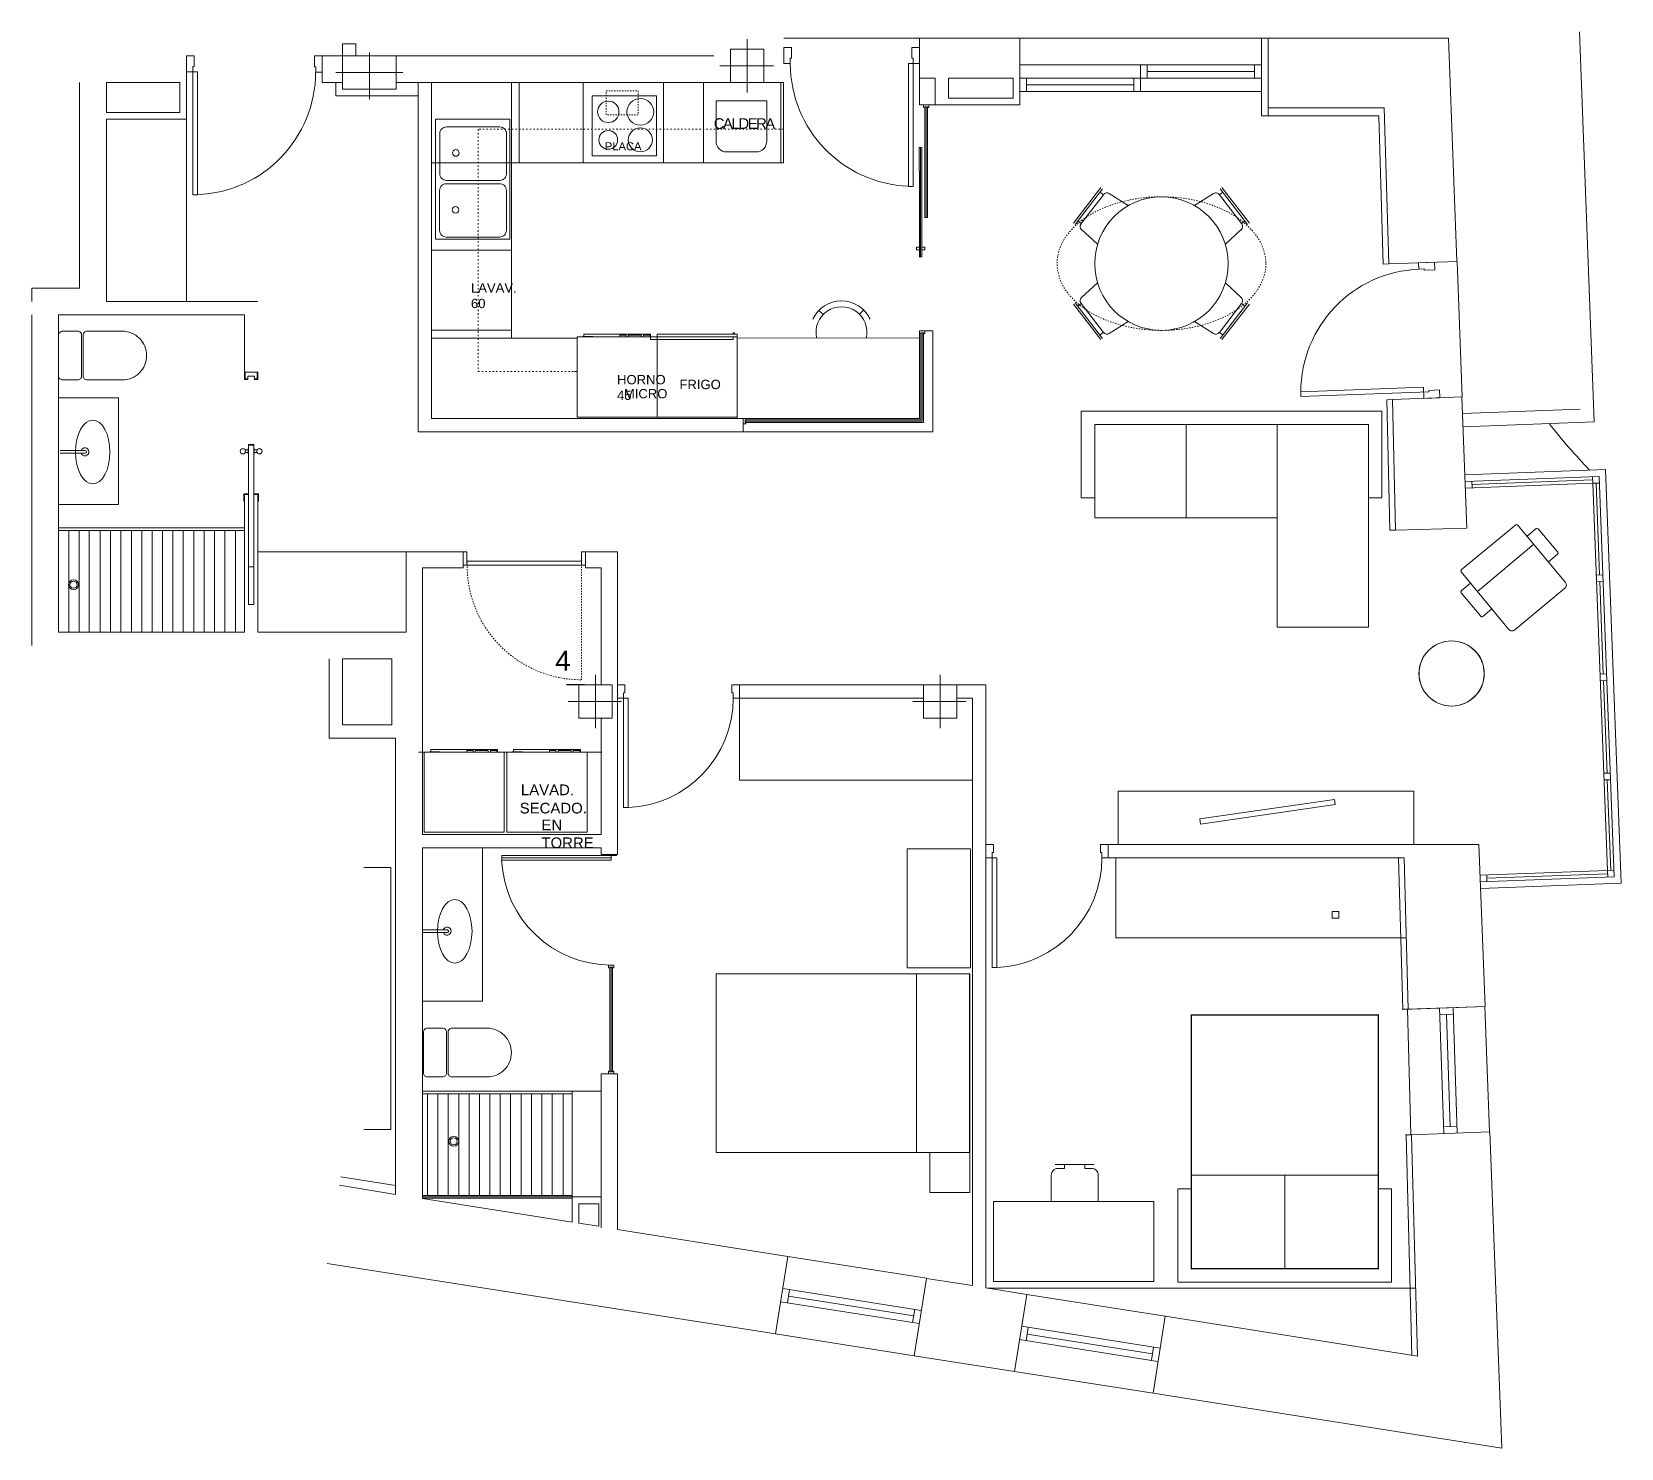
# Model space of a CAD drawing. Header units: millimetres. Extents: x 479 to 598, y 303 to 409.
import ezdxf

# ---------------------------------------------------------------- set-up
doc = ezdxf.new("R2010")
doc.units = ezdxf.units.MM
doc.linetypes.add('ACAD_ISO03W100', pattern=[30, 12, -18])
for name, color, linetype, lineweight in [('1. MURO', 1, 'Continuous', 0), ('1. MURO MODIF', 1, 'Continuous', 0), ('12. MOB', 5, 'Continuous', 9), ('12. MOB ASEOS+COCINAS', 5, 'Continuous', 9), ('3. CARP', 4, 'Continuous', 9), ('4.1 ESTR REFORMADO', 1, 'Continuous', 18), ('6. PROYECCIÓN', 251, 'Continuous', 9), ('cristaleria', 220, 'Continuous', 15)]:
    doc.layers.add(name, color=color, linetype=linetype, lineweight=lineweight)
doc.layers.add('16. SUP. ÚTIL', color=11, linetype='Continuous', lineweight=0, plot=False)
for name, color, linetype in [('_mobiliario', 5, 'Continuous'), ('METALISTERIA', 2, 'Continuous'), ('SIMBOLOGIA', 94, 'Continuous'), ('TEXTO', 140, 'Continuous')]:
    doc.layers.add(name, color=color, linetype=linetype)
doc.styles.get("Standard").update_dxf_attribs({"font": 'arial.ttf'})
doc.styles.add('texto 2', font='arial.ttf', dxfattribs={"height": 0.06})

# ---------------------------------------------------------------- blocks, each defined once
blk = doc.blocks.new('A$C0D012787')
blk.add_lwpolyline([(0.047, 0.08), (0.047, 0.9), (0.082, 0.9), (0.082, 0.08)], close=True)
for points in [[(0.047, 0.08), (0, 0.08), (0, -0.02), (0.057, -0.02), (0.057, 0.04), (0.047, 0.04), (0.047, 0.08)], [(0.868, 0.08), (0.915, 0.08), (0.915, -0.02), (0.858, -0.02), (0.858, 0.04), (0.868, 0.04), (0.868, 0.08)]]:
    blk.add_lwpolyline(points)
blk.add_arc((0.047, 0.08), 0.821, 0.0273, 87.4878)
blk = doc.blocks.new('p')
at = {"layer": '1. MURO MODIF'}
blk.add_lwpolyline([(-0.125, -0.125), (-0.125, 0.125), (0.125, 0.125), (0.125, -0.125)], close=True, dxfattribs=at)
at = {"layer": '4.1 ESTR REFORMADO', "color": 8}
for points in [[(0, -0.2), (0, 0.2)], [(-0.195, 0), (0.205, 0)]]:
    blk.add_lwpolyline(points, dxfattribs=at)
blk = doc.blocks.new('A$C6F746D9D')
at = {"linetype": 'ByBlock'}
for p, q in [((0.005, 1.049), (0.125, 1.049)), ((0.005, 1.049), (0.005, 0.991)), ((0.085, 0.991), (0.005, 0.991)), ((1.045, 1.001), (0.085, 1.001)), ((0.085, 1.001), (0.085, 0.991)), ((0.125, 1.049), (0.125, 0.966)), ((0.125, 0.966), (1.045, 0.966)), ((1.045, 0.966), (1.045, 1.001))]:
    blk.add_line(p, q, dxfattribs=at)
blk.add_lwpolyline([(0.086, 0.091), (0.086, 0.081), (0.126, 0.081), (0.126, 0.034), (0.006, 0.034), (0.006, 0.091)], close=True, dxfattribs=at)
blk.add_arc((0.124, 1.003), 0.921, 270.1171, 357.7518)
blk = doc.blocks.new('pilar pantalla')
at = {"layer": '4.1 ESTR REFORMADO'}
blk.add_lwpolyline([(-0.2, 0.1), (0.2, 0.1), (0.2, -0.15), (-0.2, -0.15)], close=True, dxfattribs=at)
at = {"layer": '6. PROYECCIÓN'}
for points in [[(0, 0.125), (0, -0.075), (0, -0.225)], [(-0.25, -0.025), (0.15, -0.025), (0.25, -0.025)]]:
    blk.add_lwpolyline(points, dxfattribs=at)
blk = doc.blocks.new('lavad. i')
for p, q in [((-0.3, -0.65), (-0.3, -0.05)), ((-0.3, -0.05), (0.3, -0.05)), ((0.3, -0.05), (0.3, -0.65)), ((0.3, -0.65), (-0.3, -0.65)), ((-0.26, -0.652, 0), (-0.26, -0.65)), ((-0.26, -0.652, 0), (-0.182, -0.652, 0)), ((-0.25, -0.67, -0.318), (-0.25, -0.652, 0)), ((-0.25, -0.67), (0.25, -0.67)), ((-0.182, -0.652, 0), (-0.182, -0.65)), ((0.02, -0.662), (0.02, -0.65)), ((0.02, -0.662), (0.067, -0.662)), ((0.067, -0.662), (0.067, -0.65)), ((0.083, -0.662), (0.083, -0.65)), ((0.083, -0.662), (0.181, -0.662)), ((0.181, -0.662), (0.181, -0.65)), ((0.197, -0.662), (0.197, -0.65)), ((0.197, -0.662), (0.245, -0.662)), ((0.245, -0.662), (0.245, -0.65)), ((0.25, -0.67), (0.25, -0.65))]:
    blk.add_line(p, q)
blk = doc.blocks.new('frig. i')
for p, q in [((-0.345, -0.05), (0.255, -0.05)), ((-0.345, -0.67), (-0.345, -0.05)), ((0.255, -0.05), (0.255, -0.67)), ((-0.345, -0.65), (0.255, -0.65)), ((-0.345, -0.67), (0.255, -0.67)), ((-0.325, -0.67), (-0.325, -0.68)), ((-0.325, -0.68), (-0.315, -0.68)), ((-0.315, -0.68), (-0.315, -0.67))]:
    blk.add_line(p, q)
blk = doc.blocks.new('WC')
for points in [[(-0.214, -0.183), (-0.477, -0.183, -0.414214), (-0.659, 0), (-0.659, 0, -0.414214), (-0.477, 0.182), (-0.214, 0.182, -0.414214), (-0.184, 0.152), (-0.184, -0.153, -0.414214)], [(-0.143, -0.183), (-0.03, -0.183, 0.414214), (0, -0.153), (0, 0.152, 0.414214), (-0.03, 0.182), (-0.143, 0.182, 0.414214), (-0.173, 0.152), (-0.173, -0.153, 0.414214)]]:
    blk.add_lwpolyline(points, format="xyb", close=True)
blk = doc.blocks.new('inodoro')
at = {"rotation": 179.9999999999821}
blk.add_blockref('WC', (0, 0.1525), dxfattribs=at)

msp = doc.modelspace()

# ---------------------------------------------------------------- linework, layer by layer
at = {"layer": '1. MURO'}
for p, q in [((552.78, 408.58), (545.02, 408.58)), ((545.26, 408.58), (545.26, 403.58)), ((552.78, 408.58), (552.78, 405.58)), ((571.37, 408.58), (571.37, 403.37)), ((490.38, 402.52), (490.38, 407.25)), ((500.53, 407.25), (500.53, 406.57)), ((529.87, 407.25), (500.53, 407.25)), ((500.53, 407.25), (500.53, 405.25)), ((502.07, 407.25), (502.07, 408.15)), ((502.07, 408.15), (503.07, 408.15)), ((503.07, 408.15), (503.07, 407.25)), ((482.38, 389.85), (482.38, 405.25)), ((502.07, 405.25), (500.53, 405.25)), ((535.09, 405.25), (506.07, 405.25)), ((507.72, 405.25), (507.72, 379.11)), ((508.72, 405.25), (508.72, 380.11)), ((546.43, 405.58), (545.26, 405.58)), ((546.43, 405.58), (546.43, 403.58)), ((547.43, 403.58), (545.26, 403.58)), ((546.43, 403.58), (545.26, 403.58)), ((545.96, 403.58), (545.56, 403.58)), ((545.96, 403.58), (546.43, 403.58)), ((484.38, 388.85), (484.38, 402.52)), ((490.38, 402.52), (484.38, 402.52)), ((571.37, 403.37), (571.37, 402.76)), ((580.4, 391.67), (579.99, 391.66)), ((585.51, 391.86), (580.4, 391.67)), ((478.8, 389.85), (482.38, 389.85)), ((484.38, 388.85), (495.72, 388.85)), ((480.8, 387.85), (494.72, 387.85)), ((494.72, 387.85), (494.72, 383.56)), ((495.72, 383.56), (494.72, 383.56)), ((580.67, 381.52), (580.26, 381.51)), ((585.89, 381.72), (580.67, 381.52)), ((532.06, 380.11), (508.72, 380.11)), ((532.06, 380.11), (532.06, 379.11)), ((532.06, 379.71), (532.06, 379.11)), ((594.74, 380.81), (585.93, 380.47)), ((595.78, 379.84), (585.97, 379.47)), ((532.06, 379.11), (507.72, 379.11)), ((494.72, 364.11), (494.72, 374.41)), ((495.02, 374.41), (494.72, 374.41)), ((495.72, 374.41), (495.42, 374.41)), ((495.72, 374.41), (495.72, 364.11)), ((580.9, 371.75), (580.49, 371.74)), ((586.22, 371.89), (580.9, 371.75)), ((506.84, 370.11), (506.84, 364.11)), ((511.09, 368.91), (511.09, 370.11)), ((520.25, 368.91), (520.25, 370.11)), ((522.64, 370.11), (522.64, 347.46)), ((508.04, 368.91), (508.04, 348.96)), ((521.44, 368.91), (521.44, 360.17)), ((480.8, 364.11), (494.72, 364.11)), ((495.72, 364.11), (506.84, 364.11)), ((531.79, 360.17), (550.24, 360.17)), ((531.79, 360.17), (531.79, 359.17)), ((550.24, 360.17), (550.24, 315.02)), ((531.79, 359.17), (545.56, 359.17)), ((548.06, 359.17), (549.24, 359.17)), ((549.24, 359.17), (549.24, 315.18)), ((521.44, 357.67), (521.44, 348.96)), ((506.04, 356.17), (506.04, 322.01)), ((508.04, 348.96), (521.44, 348.96)), ((508.04, 347.96), (508.04, 321.71)), ((508.04, 347.96), (521.44, 347.96)), ((521.44, 347.46), (521.44, 347.96)), ((559.39, 348.21), (587.15, 348.21)), ((559.39, 348.21), (559.39, 347.21)), ((521.44, 347.46), (522.64, 347.46)), ((559.39, 347.21), (581.55, 347.21)), ((581.44, 335.85), (587.61, 336.09)), ((587.61, 336.09), (581.81, 335.89)), ((521.44, 331.03), (521.44, 321.84)), ((521.44, 331.03), (521.44, 319.51)), ((521.44, 331.03), (522.64, 331.03)), ((522.64, 331.03), (522.64, 319.39)), ((587.96, 326.69), (582.06, 326.47)), ((519.25, 321.84), (519.25, 319.93)), ((519.25, 321.84), (521.44, 321.84)), ((535.41, 317.37), (534.49, 311.57)), ((544.87, 309.93), (545.78, 315.72)), ((553.29, 314.53), (552.37, 308.75)), ((563.66, 312.89), (562.75, 307.12))]:
    msp.add_line(p, q, dxfattribs=at)
for points in [[(571.37, 408.58), (570.87, 408.58), (570.87, 402.76), (571.37, 402.76)], [(585.5, 391.86), (584.86, 408.58), (571.37, 408.58)], [(595.78, 379.84), (594.67, 409.05)], [(507.72, 404.32), (507.72, 404.25), (501.57, 404.25), (501.57, 405.25)], [(552.78, 405.58), (552.78, 403.58), (547.43, 403.58)], [(571.37, 403.37), (580.06, 403.37), (580.4, 391.67)], [(579.99, 391.66), (579.66, 402.76), (571.37, 402.76)], [(478.8, 389.85), (478.8, 388.85)], [(478.8, 387.85), (478.8, 363.11)], [(480.8, 387.85), (480.8, 364.11)], [(580.49, 371.74), (580.26, 381.51)], [(580.67, 381.52), (580.9, 371.75)], [(586.25, 371.89), (585.88, 381.72)], [(495.42, 374.41), (495.42, 366.17), (495.02, 366.17), (495.02, 374.41)], [(506.84, 370.11), (511.09, 370.11)], [(520.25, 370.11), (522.64, 370.11)], [(508.04, 368.91), (511.09, 368.91)], [(520.25, 368.91), (521.44, 368.91)], [(506.04, 356.17), (501.05, 356.17), (501.05, 362.11)], [(587.61, 336.09), (587.15, 348.21)], [(581.44, 335.85), (581.14, 347.21)], [(581.55, 347.21), (581.85, 335.87)], [(581.4, 335.87), (581.81, 335.89)], [(562.75, 307.12), (588.86, 303.01), (587.96, 326.69)], [(582.1, 326.47), (582.54, 309.89), (563.66, 312.89)], [(581.65, 326.46), (582.06, 326.47)], [(582.13, 309.96), (581.69, 326.46)], [(506.04, 322.01), (501.83, 322.7)], [(501.93, 323.32), (506.04, 322.67)], [(519.25, 319.93), (508.04, 321.71)], [(535.41, 317.37), (522.64, 319.39)], [(500.91, 316.85), (534.49, 311.57)], [(549.24, 315.18), (545.78, 315.72)], [(553.29, 314.53), (550.24, 315.02)], [(544.87, 309.93), (552.37, 308.75)]]:
    msp.add_lwpolyline(points, dxfattribs=at)
for points in [[(484.38, 405.25), (484.38, 403.02), (489.89, 403.02), (489.89, 405.25)], [(547.43, 405.58), (552.28, 405.58), (552.28, 404.08), (547.43, 404.08)], [(502.05, 362.11), (505.75, 362.11), (505.75, 357.17), (502.05, 357.17)], [(576.17, 343.2), (576.67, 343.2), (576.67, 342.7), (576.17, 342.7)], [(521.25, 321.31), (521.25, 319.63), (519.75, 319.86), (519.75, 321.31)]]:
    msp.add_lwpolyline(points, close=True, dxfattribs=at)
at = {"layer": '12. MOB'}
for p, q in [((482.38, 403.96), (482.38, 403.96)), ((490.38, 388.85), (490.38, 402.52)), ((528.87, 399.25), (534.09, 399.25)), ((556.8, 394.73), (558.84, 397.39)), ((556.92, 394.63), (558.97, 397.3)), ((557.37, 394.69), (559.03, 396.85)), ((559.03, 396.85), (558.77, 397.04)), ((559.04, 396.87), (559.03, 396.85)), ((560.89, 396.04), (559.47, 396.94)), ((565.86, 396.04), (567.28, 396.94)), ((567.71, 396.87), (567.73, 396.85)), ((567.73, 396.85), (567.98, 397.04)), ((569.38, 394.69), (567.73, 396.85)), ((569.83, 394.63), (567.78, 397.3)), ((569.96, 394.73), (567.91, 397.39)), ((557.37, 394.69), (557.12, 394.88)), ((557.36, 394.67), (557.37, 394.69)), ((558.59, 393.14), (557.39, 394.24)), ((568.17, 393.14), (569.36, 394.24)), ((569.38, 394.69), (569.63, 394.88)), ((569.4, 394.67), (569.38, 394.69)), ((558.59, 390.26), (557.39, 389.16)), ((568.17, 390.26), (569.36, 389.16)), ((538.07, 387.89), (537.73, 388.18)), ((540.76, 387.91), (541.08, 388.22)), ((556.8, 388.67), (558.84, 386.01)), ((556.92, 388.77), (558.97, 386.1)), ((557.37, 388.71), (557.12, 388.52)), ((557.36, 388.73), (557.37, 388.71)), ((557.37, 388.71), (559.03, 386.55)), ((569.38, 388.71), (567.73, 386.55)), ((569.83, 388.77), (567.78, 386.1)), ((569.96, 388.67), (567.91, 386.01)), ((569.4, 388.73), (569.38, 388.71)), ((569.38, 388.71), (569.63, 388.52)), ((560.89, 387.36), (559.47, 386.46)), ((565.86, 387.36), (567.28, 386.46)), ((559.03, 386.55), (558.77, 386.36)), ((559.04, 386.53), (559.03, 386.55)), ((567.71, 386.53), (567.73, 386.55)), ((567.73, 386.55), (567.98, 386.36)), ((557.38, 374.16), (557.38, 380.66)), ((557.38, 374.16), (557.38, 379.66)), ((558.38, 372.66), (558.38, 379.66)), ((558.38, 372.66), (558.38, 379.66)), ((558.38, 372.66), (558.38, 379.66)), ((565.22, 379.66), (565.22, 372.66)), ((572.05, 379.66), (572.05, 372.66)), ((578.89, 379.66), (578.89, 372.66)), ((558.38, 374.16), (557.38, 374.16)), ((579.89, 374.16), (578.89, 374.16)), ((572.05, 372.66), (558.38, 372.66)), ((558.38, 372.66), (566.89, 372.66)), ((578.89, 372.66), (578.89, 364.49)), ((585.83, 368.76), (589.91, 372.15)), ((590.05, 372.14), (593.63, 367.83)), ((590.75, 371.29), (591.44, 371.87)), ((591.58, 371.85), (593.06, 370.09)), ((587.04, 367.16), (591.26, 370.68)), ((506.84, 370.11), (495.72, 370.11)), ((593.04, 369.94), (592.35, 369.37)), ((589.4, 364.31), (585.82, 368.62)), ((586.52, 367.77), (585.83, 367.2)), ((585.82, 367.06), (587.29, 365.29)), ((593.59, 367.41), (589.83, 364.27)), ((587.43, 365.27), (588.12, 365.85)), ((578.89, 364.49), (572.05, 364.49)), ((531.79, 359.17), (531.79, 353.03)), ((531.79, 353.03), (549.24, 353.03)), ((505.67, 346.48), (503.67, 346.48)), ((505.67, 346.48), (503.67, 346.48)), ((505.67, 326.88), (505.67, 346.48)), ((559.96, 347.21), (559.96, 341.21)), ((559.96, 341.21), (581.71, 341.21)), ((530.04, 325.15), (530.04, 338.53)), ((530.04, 338.53), (549.04, 338.53)), ((545.04, 338.54), (545.04, 325.15)), ((505.67, 326.88), (503.67, 326.88)), ((505.67, 326.88), (503.67, 326.88)), ((549.04, 325.15), (530.04, 325.15)), ((556.13, 324.26), (555.43, 324.26)), ((556.13, 323.96), (556.13, 324.26)), ((556.13, 324.26), (557.65, 324.26)), ((557.65, 323.96), (557.65, 324.26)), ((557.65, 324.26), (558.35, 324.26)), ((565.61, 316.44), (565.61, 323.44)), ((572.61, 316.44), (572.61, 323.44)), ((579.61, 316.44), (579.61, 323.44)), ((508.04, 321.84), (519.25, 321.84)), ((565.61, 322.44), (564.61, 322.44)), ((564.61, 315.44), (564.61, 322.44)), ((580.61, 322.44), (579.61, 322.44)), ((580.61, 322.44), (580.61, 315.44)), ((550.35, 315), (582.41, 315))]:
    msp.add_line(p, q, dxfattribs=at)
at = {"layer": '12. MOB', "flags": 128}
for points in [[(579.89, 374.16), (579.89, 380.66), (557.38, 380.66)], [(578.89, 379.66), (558.38, 379.66)]]:
    msp.add_lwpolyline(points, dxfattribs=at)
at = {"layer": '12. MOB'}
for points in [[(572.05, 372.66), (572.05, 364.49)], [(560.15, 348.21), (560.15, 352.21), (582.27, 352.21)], [(582.27, 348.21), (582.27, 352.21)], [(565.61, 323.44), (579.61, 323.44), (579.61, 323.44)], [(580.61, 315.44), (565.61, 315.44), (564.61, 315.44)]]:
    msp.add_lwpolyline(points, dxfattribs=at)
for points in [[(576.34, 351.57), (566.25, 350.12), (566.3, 349.74), (576.39, 351.19)], [(549.09, 347.88), (544.34, 347.88), (544.34, 338.98), (549.09, 338.98)], [(549.04, 322.15), (546.04, 322.15), (546.04, 325.15), (549.04, 325.15)], [(562.8, 321.48), (562.8, 315.48), (550.8, 315.48), (550.8, 321.48)]]:
    msp.add_lwpolyline(points, close=True, dxfattribs=at)
for points in [[(555.13, 321.48), (555.13, 323.46, -0.414214), (555.63, 323.96), (556.13, 323.96)], [(557.65, 323.96), (558.15, 323.96, -0.414214), (558.65, 323.46), (558.65, 321.48)]]:
    msp.add_lwpolyline(points, format="xyb", dxfattribs=at)
for centre, radius in [((563.38, 391.7), 5), ((585.1, 361.01), 2.44), ((585.11, 361.01), 2.44)]:
    msp.add_circle(centre, radius, dxfattribs=at)
for centre, radius, start, end in [((559.3, 396.67), 0.32, 57.5931, 142.5135), ((567.45, 396.67), 0.32, 37.4865, 122.4069), ((557.61, 394.47), 0.32, 142.5135, 227.4339), ((569.14, 394.47), 0.32, 312.5661, 37.4865), ((557.61, 388.93), 0.32, 132.5661, 217.4865), ((569.14, 388.93), 0.32, 322.5135, 47.4339), ((539.42, 386.55), 2.36, 24.6124, 155.3876), ((539.42, 386.55), 1.91, 347.7002, 192.2998), ((559.3, 386.73), 0.32, 217.4865, 302.4069), ((567.45, 386.73), 0.32, 237.5931, 322.5135), ((589.97, 372.07), 0.1, 39.7714, 129.7714), ((591.51, 371.79), 0.1, 39.7714, 129.7714), ((592.98, 370.02), 0.1, 309.7714, 39.7714), ((585.9, 368.68), 0.1, 129.7714, 219.7714), ((593.4, 367.64), 0.3, 309.7714, 39.7714), ((585.9, 367.12), 0.1, 129.7714, 219.7714), ((587.37, 365.35), 0.1, 219.7714, 309.7714), ((589.63, 364.5), 0.3, 219.7714, 309.7714)]:
    msp.add_arc(centre, radius, start, end, dxfattribs=at)
at = {"layer": '12. MOB', "linetype": 'ACAD_ISO03W100', "ltscale": 0.002}
msp.add_ellipse((563.38, 391.7), major_axis=(7.82, 0), ratio=0.639731, dxfattribs=at)
at = {"layer": '12. MOB ASEOS+COCINAS'}
for p, q in [((514.72, 405.25), (514.72, 399.25)), ((515.29, 405.25), (515.29, 399.25)), ((520.09, 405.25), (520.09, 399.25)), ((526.09, 405.25), (526.09, 399.25)), ((529.09, 405.25), (529.09, 399.25)), ((534.89, 405.25), (534.89, 399.25)), ((535.09, 405.25), (535.09, 399.25)), ((514.72, 395.65), (514.72, 402.97)), ((508.72, 399.25), (519.72, 399.25)), ((515.96, 399.25), (514.72, 399.25)), ((514.72, 399.25), (519.22, 399.25)), ((514.72, 399.25), (519.22, 399.25)), ((514.72, 399.25), (519.22, 399.25)), ((519.22, 399.25), (535.09, 399.25)), ((531.79, 399.25), (519.79, 399.25)), ((519.92, 399.25), (534.89, 399.25)), ((533.89, 399.25), (524.89, 399.25)), ((534.09, 399.25), (528.09, 399.25)), ((534.99, 399.25), (531.79, 399.25)), ((535.09, 399.25), (534.89, 399.25)), ((514.72, 397.97), (514.72, 393.37)), ((514.72, 393.37), (514.72, 392.14)), ((508.72, 392.71), (514.72, 392.71)), ((514.72, 392.14), (514.72, 386.84)), ((514.72, 387.04), (514.72, 391.54)), ((514.72, 387.04), (514.72, 386.11)), ((508.72, 386.71), (514.72, 386.71)), ((508.72, 386.11), (519.42, 386.11)), ((514.72, 386.11), (514.92, 386.11)), ((519.42, 386.11), (519.62, 386.11)), ((525.12, 386.21), (531.32, 386.21)), ((525.12, 386.01), (525.12, 386.21)), ((531.32, 386.01), (525.12, 386.01)), ((531.32, 386.21), (531.32, 386.01)), ((531.62, 386.11), (545.26, 386.15)), ((531.62, 380.11), (531.62, 386.11)), ((519.42, 383.61), (519.62, 383.61)), ((485.3, 381.66), (480.8, 381.66)), ((485.3, 373.66), (485.3, 381.66)), ((482.8, 377.7), (480.93, 377.7)), ((482.8, 377.5), (480.93, 377.5)), ((485.3, 373.66), (480.8, 373.66)), ((480.8, 371.91), (491.12, 371.91)), ((490.92, 371.71), (480.8, 371.71)), ((481.58, 364.11), (481.58, 371.71)), ((482.35, 364.11), (482.35, 371.71)), ((483.1, 364.11), (483.1, 371.71)), ((483.91, 364.11), (483.91, 371.71)), ((484.69, 364.11), (484.69, 371.71)), ((485.47, 364.11), (485.47, 371.71)), ((486.25, 364.11), (486.25, 371.71)), ((487.03, 364.11), (487.03, 371.71)), ((487.81, 364.11), (487.81, 371.71)), ((488.58, 371.71), (488.58, 364.11)), ((489.36, 364.11), (489.36, 371.71)), ((490.14, 364.11), (490.14, 371.71)), ((490.14, 364.11), (490.14, 371.71)), ((490.92, 364.11), (490.92, 371.71)), ((490.92, 371.71), (494.72, 371.71)), ((490.92, 364.11), (490.92, 371.71)), ((491.12, 371.91), (494.72, 371.91)), ((491.7, 371.71), (491.7, 364.11)), ((492.48, 364.11), (492.48, 371.71)), ((493.26, 364.11), (493.26, 371.71)), ((494.04, 364.11), (494.04, 371.71)), ((513.97, 355.13), (519.97, 355.13)), ((519.97, 355.13), (521.47, 355.13)), ((512.54, 336.49), (512.54, 347.96)), ((509.91, 341.81), (508.04, 341.81)), ((509.91, 341.61), (508.04, 341.61)), ((512.54, 336.49), (508.04, 336.49)), ((521.44, 329.74), (508.04, 329.74)), ((519.26, 321.82), (519.26, 329.74)), ((519.26, 329.74), (521.44, 329.74)), ((510.46, 329.54), (508.04, 329.54)), ((519.26, 329.54), (508.04, 329.54)), ((508.42, 329.54), (508.42, 321.94)), ((509.2, 329.54), (509.2, 321.94)), ((509.98, 329.54), (509.98, 321.94)), ((510.76, 329.54), (510.76, 321.94)), ((511.54, 329.54), (511.54, 321.94)), ((512.31, 329.54), (512.31, 321.94)), ((513.09, 329.54), (513.09, 321.94)), ((513.87, 329.54), (513.87, 321.94)), ((514.65, 329.54), (514.65, 321.94)), ((515.43, 321.94), (515.43, 329.54)), ((516.21, 329.54), (516.21, 321.94)), ((516.99, 321.94), (516.99, 329.54)), ((517.77, 329.54), (517.77, 321.94)), ((518.59, 329.54), (518.59, 321.94)), ((519.26, 321.94), (508.04, 321.94)), ((508.04, 321.74), (519.26, 321.74))]:
    msp.add_line(p, q, dxfattribs=at)
at = {"layer": '12. MOB ASEOS+COCINAS', "linetype": 'ACAD_ISO03W100', "ltscale": 0.009}
for p, q in [((535.09, 401.75), (512.22, 401.75)), ((512.22, 401.75), (512.22, 383.61)), ((512.22, 383.61), (519.42, 383.61))]:
    msp.add_line(p, q, dxfattribs=at)
at = {"layer": '12. MOB ASEOS+COCINAS', "linetype": 'ACAD_ISO03W100', "ltscale": 0.002}
msp.add_lwpolyline([(521.8, 404.63), (524.2, 404.63), (524.2, 402.84), (521.8, 402.84)], close=True, dxfattribs=at)
at = {"layer": '12. MOB ASEOS+COCINAS'}
for points in [[(525.56, 404.26), (525.56, 399.76), (520.76, 399.76), (520.76, 404.26)], [(509.03, 402.52), (514.59, 402.52), (514.59, 393.52), (509.03, 393.52)]]:
    msp.add_lwpolyline(points, close=True, dxfattribs=at)
for points in [[(533.03, 400.06), (530.83, 400.06, -0.414214), (530.03, 400.86), (530.03, 403.89), (533.83, 403.89), (533.83, 400.86, -0.414214)], [(514.34, 401.43), (514.34, 398.43, -0.414214), (513.84, 397.93), (509.84, 397.93, -0.414214), (509.34, 398.43), (509.34, 401.43, -0.414214), (509.84, 401.93), (513.84, 401.93, -0.414214)], [(514.33, 397.18), (514.33, 394.18, -0.414214), (513.83, 393.68), (509.83, 393.68, -0.414214), (509.33, 394.18), (509.33, 397.18, -0.414214), (509.83, 397.68), (513.83, 397.68, -0.414214)]]:
    msp.add_lwpolyline(points, format="xyb", close=True, dxfattribs=at)
msp.add_lwpolyline([(528.87, 399.25), (515.96, 399.25)], dxfattribs=at)
for centre, radius in [((521.96, 403.06), 0.8), ((524.36, 403.06), 1), ((521.96, 400.96), 0.7), ((524.36, 400.96), 0.9), ((510.54, 399.98), 0.247), ((510.53, 395.73), 0.247), ((481.92, 367.66), 0.37), ((481.92, 367.66), 0.264), ((510.39, 325.99), 0.37), ((510.39, 325.99), 0.264)]:
    msp.add_circle(centre, radius, dxfattribs=at)
for centre, radius, start, end in [((482.77, 377.61), 0.3, 201.5735, 162.6041), ((482.8, 377.6), 0.1, 270, 90), ((509.89, 341.72), 0.3, 201.5735, 162.6041), ((509.91, 341.71), 0.1, 270, 90)]:
    msp.add_arc(centre, radius, start, end, dxfattribs=at)
for centre in [(483.36, 377.59), (510.47, 341.71)]:
    msp.add_ellipse(centre, major_axis=(0, 2.39), ratio=0.538824, dxfattribs=at)
at = {"layer": '16. SUP. ÚTIL'}
msp.add_line((513.75, 355.13), (507.75, 355.13), dxfattribs=at)
at = {"layer": '3. CARP'}
for p, q in [((570.85, 406.58), (552.78, 406.58)), ((561.82, 405.58), (561.82, 406.58)), ((562.32, 405.58), (562.32, 406.58)), ((570.35, 406.08), (562.32, 406.08)), ((570.35, 405.58), (570.35, 406.58)), ((570.85, 405.58), (552.78, 405.58)), ((570.85, 405.58), (552.78, 405.58)), ((553.28, 404.58), (553.28, 405.58)), ((561.32, 405.08), (553.28, 405.08)), ((561.32, 404.58), (561.32, 405.58)), ((561.82, 404.58), (561.82, 405.58)), ((545.66, 403.58), (545.56, 403.58)), ((545.56, 403.58), (545.56, 403.38)), ((545.56, 403.58), (545.96, 403.58)), ((545.86, 403.58), (545.66, 403.58)), ((545.86, 403.58), (545.96, 403.58)), ((545.96, 403.58), (545.96, 403.38)), ((570.85, 404.58), (552.78, 404.58)), ((545.56, 403.38), (545.66, 403.38)), ((545.66, 403.38), (545.66, 403.43)), ((545.66, 403.43), (545.86, 403.43)), ((545.66, 403.38), (545.66, 395.15)), ((545.76, 403.43), (545.76, 395.15)), ((545.86, 403.43), (545.86, 403.38)), ((545.96, 403.38), (545.86, 403.38)), ((545.86, 403.38), (545.86, 395.15)), ((545.25, 400.4), (545.45, 400.4)), ((545.25, 400.4), (545.26, 396.88)), ((545.35, 400.4), (545.35, 392.2)), ((545.45, 400.4), (545.45, 392.2)), ((545.26, 396.88), (545.26, 392.2)), ((545.66, 395.15), (545.86, 395.15)), ((545.05, 392.73), (545.05, 392.93)), ((545.05, 392.93), (545.25, 392.93)), ((545.25, 392.73), (545.05, 392.73)), ((545.45, 392.73), (545.45, 392.93)), ((545.45, 392.93), (545.65, 392.93)), ((545.65, 392.73), (545.45, 392.73)), ((545.65, 392.73), (545.65, 392.93)), ((545.25, 392.2), (545.45, 392.2)), ((545.26, 386.67), (546.26, 386.67)), ((546.26, 386.67), (545.26, 386.67)), ((545.36, 386.67), (545.26, 386.67)), ((545.26, 386.67), (545.26, 386.47)), ((545.26, 386.67), (546.26, 386.67)), ((545.26, 386.47), (545.36, 386.47)), ((545.26, 385.63), (545.26, 386.47)), ((545.26, 385.63), (545.26, 380.11)), ((545.36, 386.67), (545.56, 386.67)), ((545.56, 386.52), (545.36, 386.52)), ((545.36, 386.52), (545.36, 386.47)), ((545.36, 386.52), (545.36, 380.01)), ((545.46, 386.52), (545.46, 379.91)), ((545.56, 386.67), (545.66, 386.67)), ((545.56, 386.47), (545.56, 386.52)), ((545.56, 386.52), (545.56, 379.81)), ((545.66, 386.47), (545.56, 386.47)), ((545.66, 386.67), (545.66, 386.47)), ((546.26, 386.67), (546.26, 385.63)), ((546.26, 385.63), (546.26, 379.11)), ((494.72, 383.01), (494.72, 383.56)), ((494.77, 383.06), (494.77, 383.56)), ((494.77, 383.06), (494.77, 383.56)), ((494.97, 383.06), (494.97, 383.26)), ((495.47, 383.26), (494.97, 383.26)), ((495.47, 383.06), (495.47, 383.26)), ((495.67, 383.06), (495.67, 383.56)), ((495.67, 383.06), (495.67, 383.56)), ((495.72, 383.01), (495.72, 383.56)), ((494.97, 383.01), (494.72, 383.01)), ((494.97, 383.06), (494.77, 383.06)), ((494.97, 383.06), (494.97, 383.01)), ((495.47, 383.06), (495.47, 383.01)), ((495.67, 383.06), (495.47, 383.06)), ((495.67, 383.06), (495.47, 383.06)), ((495.72, 383.01), (495.47, 383.01)), ((532.06, 380.11), (532.26, 380.11)), ((532.06, 379.71), (532.26, 379.71)), ((532.26, 380.01), (532.21, 380.01)), ((532.21, 380.01), (532.21, 379.81)), ((532.21, 380.01), (545.36, 380.01)), ((532.21, 379.91), (545.46, 379.91)), ((532.21, 379.81), (532.26, 379.81)), ((532.26, 380.11), (532.26, 380.01)), ((545.26, 380.11), (532.26, 380.11)), ((532.26, 379.71), (532.26, 379.81)), ((532.26, 379.81), (536.87, 379.81)), ((536.87, 379.81), (545.56, 379.81)), ((532.06, 379.11), (546.26, 379.11)), ((495, 377.75), (494.77, 377.75)), ((495, 377.55), (494.77, 377.55)), ((495.02, 377.85), (495, 377.85)), ((495, 377.45), (495, 377.85)), ((495.02, 377.45), (495, 377.45)), ((495.02, 378.1), (495.02, 378.15)), ((495.42, 378.15), (495.02, 378.15)), ((495.42, 378.1), (495.02, 378.1)), ((495.42, 378.1), (495.42, 378.15)), ((495.42, 377.85), (495.44, 377.85)), ((495.42, 377.45), (495.44, 377.45)), ((495.44, 377.45), (495.44, 377.85)), ((495.44, 377.75), (495.66, 377.75)), ((495.44, 377.55), (495.66, 377.55)), ((595.67, 375.25), (595.65, 375.75)), ((595.67, 375.25), (596.17, 375.27)), ((494.67, 374.46), (494.67, 373.91)), ((494.97, 374.46), (494.67, 374.46)), ((494.67, 373.91), (494.72, 373.91)), ((494.97, 374.41), (494.72, 374.41)), ((494.72, 374.41), (494.72, 373.91)), ((494.72, 374.41), (494.72, 373.91)), ((494.97, 374.41), (494.97, 374.46)), ((495.77, 374.46), (495.47, 374.46)), ((495.47, 374.41), (495.47, 374.46)), ((495.67, 374.41), (495.47, 374.41)), ((495.72, 374.41), (495.47, 374.41)), ((495.72, 374.41), (495.72, 373.91)), ((495.72, 374.41), (495.72, 373.91)), ((495.77, 374.46), (495.77, 373.91)), ((596.43, 368.4), (595.93, 368.38)), ((596.45, 367.9), (595.95, 367.88)), ((596.71, 360.98), (596.21, 360.96)), ((596.73, 360.48), (596.23, 360.46)), ((596.99, 353.56), (596.49, 353.54)), ((597.01, 353.06), (596.51, 353.04)), ((522.18, 347.2), (513.98, 347.2)), ((522.18, 347.38), (522.18, 347.46)), ((522.18, 347.38), (522.58, 347.38)), ((522.58, 347.38), (522.58, 347.46)), ((596.77, 346.27), (597.27, 346.29)), ((596.77, 346.27), (596.79, 345.77)), ((522.08, 339.18), (521.98, 339.18)), ((521.98, 339.18), (521.98, 338.98)), ((522.08, 339.18), (522.28, 339.18)), ((522.28, 339.18), (522.38, 339.18)), ((522.38, 339.18), (522.38, 338.98)), ((521.98, 338.98), (522.08, 338.98)), ((521.98, 338.98), (522.08, 338.98)), ((522.28, 339.03), (522.08, 339.03)), ((522.08, 339.03), (522.08, 338.98)), ((522.08, 339.03), (522.08, 331.18)), ((522.18, 331.18), (522.18, 339.03)), ((522.28, 338.98), (522.28, 339.03)), ((522.28, 331.23), (522.28, 339.03)), ((522.38, 338.98), (522.28, 338.98)), ((522.38, 338.98), (522.28, 338.98)), ((584.21, 335.97), (584.51, 326.57)), ((585.21, 336), (585.51, 326.6)), ((585.22, 335.5), (584.22, 335.47)), ((584.72, 335.49), (585, 327.08)), ((521.98, 331.03), (521.98, 331.23)), ((521.98, 331.23), (522.08, 331.23)), ((522.08, 331.03), (521.98, 331.03)), ((522.08, 331.18), (522.08, 331.23)), ((522.28, 331.18), (522.08, 331.18)), ((522.08, 331.03), (522.28, 331.03)), ((522.28, 331.23), (522.28, 331.18)), ((522.28, 331.23), (522.38, 331.23)), ((522.28, 331.03), (522.38, 331.03)), ((522.38, 331.03), (522.38, 331.23)), ((585.49, 327.1), (584.5, 327.06)), ((535.03, 314.96), (545.4, 313.32)), ((535.52, 314.88), (535.37, 313.89)), ((535.45, 314.39), (544.83, 312.91)), ((534.87, 313.97), (545.24, 312.34)), ((544.75, 312.41), (544.91, 313.4)), ((552.91, 312.14), (563.28, 310.5)), ((553.4, 312.06), (553.25, 311.07)), ((552.75, 311.15), (563.12, 309.51)), ((553.33, 311.56), (562.71, 310.08)), ((562.78, 310.58), (562.63, 309.59))]:
    msp.add_line(p, q, dxfattribs=at)
at = {"layer": '3. CARP', "ltscale": 0.02}
msp.add_line((495.77, 373.91), (495.72, 373.91), dxfattribs=at)
msp.add_lwpolyline([(495.42, 368.99), (495.42, 378.1), (495.02, 378.1), (495.02, 368.99)], close=True, dxfattribs=at)
at = {"layer": '3. CARP'}
for points in [[(586.12, 375.39), (596.15, 375.77), (597.28, 345.79), (587.26, 345.41)], [(586.14, 374.89), (595.67, 375.25), (596.77, 346.27), (587.24, 345.91)], [(586.64, 374.91), (586.62, 375.41)], [(586.63, 375.16), (595.66, 375.5)], [(595.92, 375.26), (596.18, 368.39)], [(520.25, 370.11), (519.96, 370.11), (519.96, 369.11), (520.25, 369.11)], [(511.09, 370.11), (511.38, 370.11), (511.38, 369.11), (511.09, 369.11)], [(596.2, 367.89), (596.46, 360.97)], [(596.48, 360.47), (596.74, 353.55)], [(596.76, 353.05), (597.02, 346.28)], [(587.75, 345.43), (587.74, 345.93)], [(596.78, 346.02), (587.75, 345.68)]]:
    msp.add_lwpolyline(points, dxfattribs=at)
for points in [[(511.38, 369.41), (519.96, 369.41), (519.96, 369.11), (511.38, 369.11)], [(522.18, 347.38), (513.98, 347.38), (513.98, 347.03), (522.18, 347.03)]]:
    msp.add_lwpolyline(points, close=True, dxfattribs=at)
for centre in [(494.6, 377.65), (495.84, 377.65)]:
    msp.add_circle(centre, 0.2, dxfattribs=at)
msp.add_arc((522.18, 347.39), 8.21, 182.5122, 269.9727, dxfattribs=at)
at = {"layer": '6. PROYECCIÓN'}
for p, q in [((545.26, 408.58), (535.1, 408.58)), ((570.87, 408.58), (552.78, 408.58)), ((585.89, 381.72), (585.51, 391.86)), ((582.06, 326.47), (581.81, 335.89)), ((587.6, 336.09), (587.95, 326.69)), ((535.41, 317.37), (545.78, 315.73)), ((563.66, 312.89), (553.29, 314.53)), ((544.87, 309.93), (534.49, 311.57)), ((562.75, 307.12), (552.37, 308.75))]:
    msp.add_line(p, q, dxfattribs=at)
at = {"layer": '6. PROYECCIÓN', "linetype": 'ACAD_ISO03W100', "ltscale": 0.005}
msp.add_line((519.96, 369.81), (519.96, 360.54), dxfattribs=at)
at = {"layer": '6. PROYECCIÓN'}
msp.add_lwpolyline([(592.41, 379.72, 0.0257), (595.44, 376.24, 0.0257)], format="xyb", dxfattribs=at)
msp.add_lwpolyline([(586.1, 375.89), (596.63, 376.29), (597.8, 345.31), (587.27, 344.91)], dxfattribs=at)
at = {"layer": '6. PROYECCIÓN', "linetype": 'ACAD_ISO03W100', "ltscale": 0.001, "const_width": 0.1}
msp.add_lwpolyline([(579.61, 316.44), (579.61, 335.44), (565.61, 335.44), (565.61, 316.44)], close=True, dxfattribs=at)
at = {"layer": '6. PROYECCIÓN', "linetype": 'ACAD_ISO03W100', "ltscale": 0.005}
msp.add_arc((519.96, 369.11), 8.57, 177.995, 270.0151, dxfattribs=at)
at = {"layer": '_mobiliario'}
msp.add_line((549.04, 325.15), (549.04, 338.53), dxfattribs=at)
at = {"layer": 'cristaleria'}
for p, q in [((532.06, 380.01), (532.06, 380.11)), ((532.06, 379.71), (532.06, 380.11)), ((532.06, 379.81), (532.06, 380.01)), ((532.06, 379.81), (532.06, 379.71))]:
    msp.add_line(p, q, dxfattribs=at)
at = {"layer": 'METALISTERIA'}
for p, q in [((494.72, 383.56), (494.77, 383.56)), ((495.67, 383.56), (495.72, 383.56))]:
    msp.add_line(p, q, dxfattribs=at)
at = {"layer": 'SIMBOLOGIA'}
msp.add_line((520.18, 360.15), (518.83, 360.15), dxfattribs=at)

# ---------------------------------------------------------------- block references
at = {"layer": '1. MURO', "xscale": 10, "yscale": 10, "zscale": 10}
for name, p, rotation in [('p', (532.37, 406.5), 179.999999493517), ('pilar pantalla', (504.07, 406.25), 359.9999994972216), ('p', (521, 358.92), 179.999999493517), ('p', (546.81, 358.92), 179.999999493517)]:
    msp.add_blockref(name, p, dxfattribs=dict(at, rotation=rotation))
at = {"layer": '12. MOB ASEOS+COCINAS', "yscale": 10, "zscale": 10}
for name, p, xscale, rotation in [('inodoro', (480.8, 386.34), -10, 180.005899260175), ('lavad. i', (522.62, 379.71), -10, 180.0058992601863), ('frig. i', (528.17, 379.71), 10, 179.9999994972209), ('lavad. i', (511.17, 348.63), -10, 180.0058992601863), ('lavad. i', (517.37, 348.63), -10, 180.0058992601863)]:
    msp.add_blockref(name, p, dxfattribs=dict(at, xscale=xscale, rotation=rotation))
at = {"layer": '12. MOB ASEOS+COCINAS', "xscale": 10, "yscale": 10, "zscale": 10}
msp.add_blockref('inodoro', (508.12, 331.1), dxfattribs=at)
at = {"layer": '3. CARP'}
for name, p, xscale, yscale, zscale, rotation in [('A$C6F746D9D', (500.87, 407.3), -10, 10, 10, 89.99999949722154), ('A$C6F746D9D', (534.77, 407.93), 10, 10, 10, 269.9999999235014), ('A$C6F746D9D', (583.88, 392.14), 9.999999999999998, 9.999999999999998, 9.999999999999998, 182.1690362784291), ('A$C0D012787', (522.64, 359.97), -10, 10, 10, 180.0058992602115), ('A$C0D012787', (550.24, 348.01), -10, 10, 10, 180)]:
    msp.add_blockref(name, p, dxfattribs=dict(at, xscale=xscale, yscale=yscale, zscale=zscale, rotation=rotation))

# ---------------------------------------------------------------- texts
at = {"layer": '_mobiliario', "insert": (521.7, 400.78), "char_height": 0.6, "attachment_point": 1, "style": 'texto 2'}
msp.add_mtext_dynamic_manual_height_columns('PLACA', width=0.4896, gutter_width=0.3, heights=[0], dxfattribs=at)
at = {"layer": 'SIMBOLOGIA'}
msp.add_text('4', height=1.5, dxfattribs=at).set_placement((517.98, 361.22))
at = {"layer": 'TEXTO', "attachment_point": 1}
for s, insert, char_height in [('{\\T0.75;CALDERA}', (529.86, 402.58), 0.8), ('FRIGO', (527.29, 383), 0.7), ('LAVAD.', (515.42, 352.7), 0.8), ('SECADO.', (515.33, 351.33), 0.8)]:
    msp.add_mtext_dynamic_manual_height_columns(s, width=1.3083, gutter_width=1, heights=[0.0207], dxfattribs=dict(at, insert=insert, char_height=char_height))
at = {"layer": 'TEXTO'}
note = msp.add_mtext_dynamic_manual_height_columns('{\\H0.875x;LAVAV. }', width=1.3083, gutter_width=1, heights=[0.197, 0], dxfattribs=dict(at, insert=(509.37, 390.23), char_height=0.8, attachment_point=1))
for column, words in zip(note.columns.linked_columns, ['{\\H0.875x;60}']):
    column.text = words
note = msp.add_mtext_dynamic_manual_height_columns('{\\H0.875x;HORNO }', width=1.3083, gutter_width=1, heights=[0.0207, 0], dxfattribs=dict(at, insert=(520.31, 383.36), char_height=0.8, attachment_point=1))
for column, words in zip(note.columns.linked_columns, ['{\\H0.875x;45}\\P\\P']):
    column.text = words
note = msp.add_mtext_dynamic_manual_height_columns('{\\H0.875x;MICRO}\\P', width=1.3083, gutter_width=1, heights=[0.0207, 0], dxfattribs=dict(at, insert=(520.82, 382.31), char_height=0.8, attachment_point=1))
for column, words in zip(note.columns.linked_columns, ['\\P\\P']):
    column.text = words
note = msp.add_mtext_dynamic_manual_height_columns('EN ', width=1.3083, gutter_width=1, heights=[0.0207, 0], dxfattribs=dict(at, insert=(514.65, 350.07), char_height=0.8, attachment_point=1))
for column, words in zip(note.columns.linked_columns, ['TORRE\\P']):
    column.text = words

doc.saveas('drawing.dxf')
